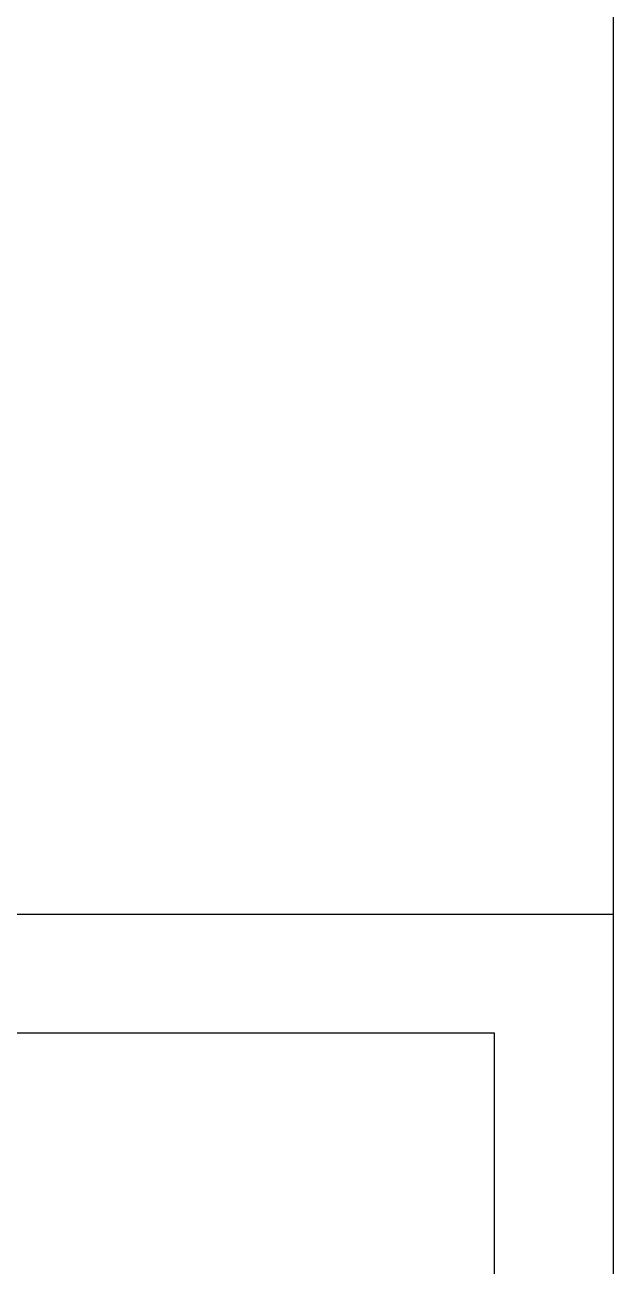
# Model space of a CAD drawing. Header units: millimetres. Extents: x 1573 to 2177, y 1587 to 1932.
# Drawn here: x 1906.362 to 1906.5109, y 1914.4613 to 1914.7753 of the extents above; entities that cross this region are included whole.
import ezdxf

# ---------------------------------------------------------------- set-up
doc = ezdxf.new("R2010")
doc.units = ezdxf.units.MM
doc.header["$LTSCALE"] = 0.03
doc.layers.add('-HIDRO', color=8, linetype='Continuous')

msp = doc.modelspace()

# ---------------------------------------------------------------- linework, layer by layer
at = {"layer": '-HIDRO'}
for p, q in [((1906.51089, 1916.0653), (1906.51089, 1913.8843)), ((1906.51089, 1916.0653), (1906.51089, 1914.5503)), ((1906.51089, 1914.5503), (1905.08289, 1914.5503)), ((1906.48089, 1914.5203), (1905.61089, 1914.5203)), ((1906.48089, 1911.1603), (1906.48089, 1914.5203))]:
    msp.add_line(p, q, dxfattribs=at)

doc.saveas('drawing.dxf')
